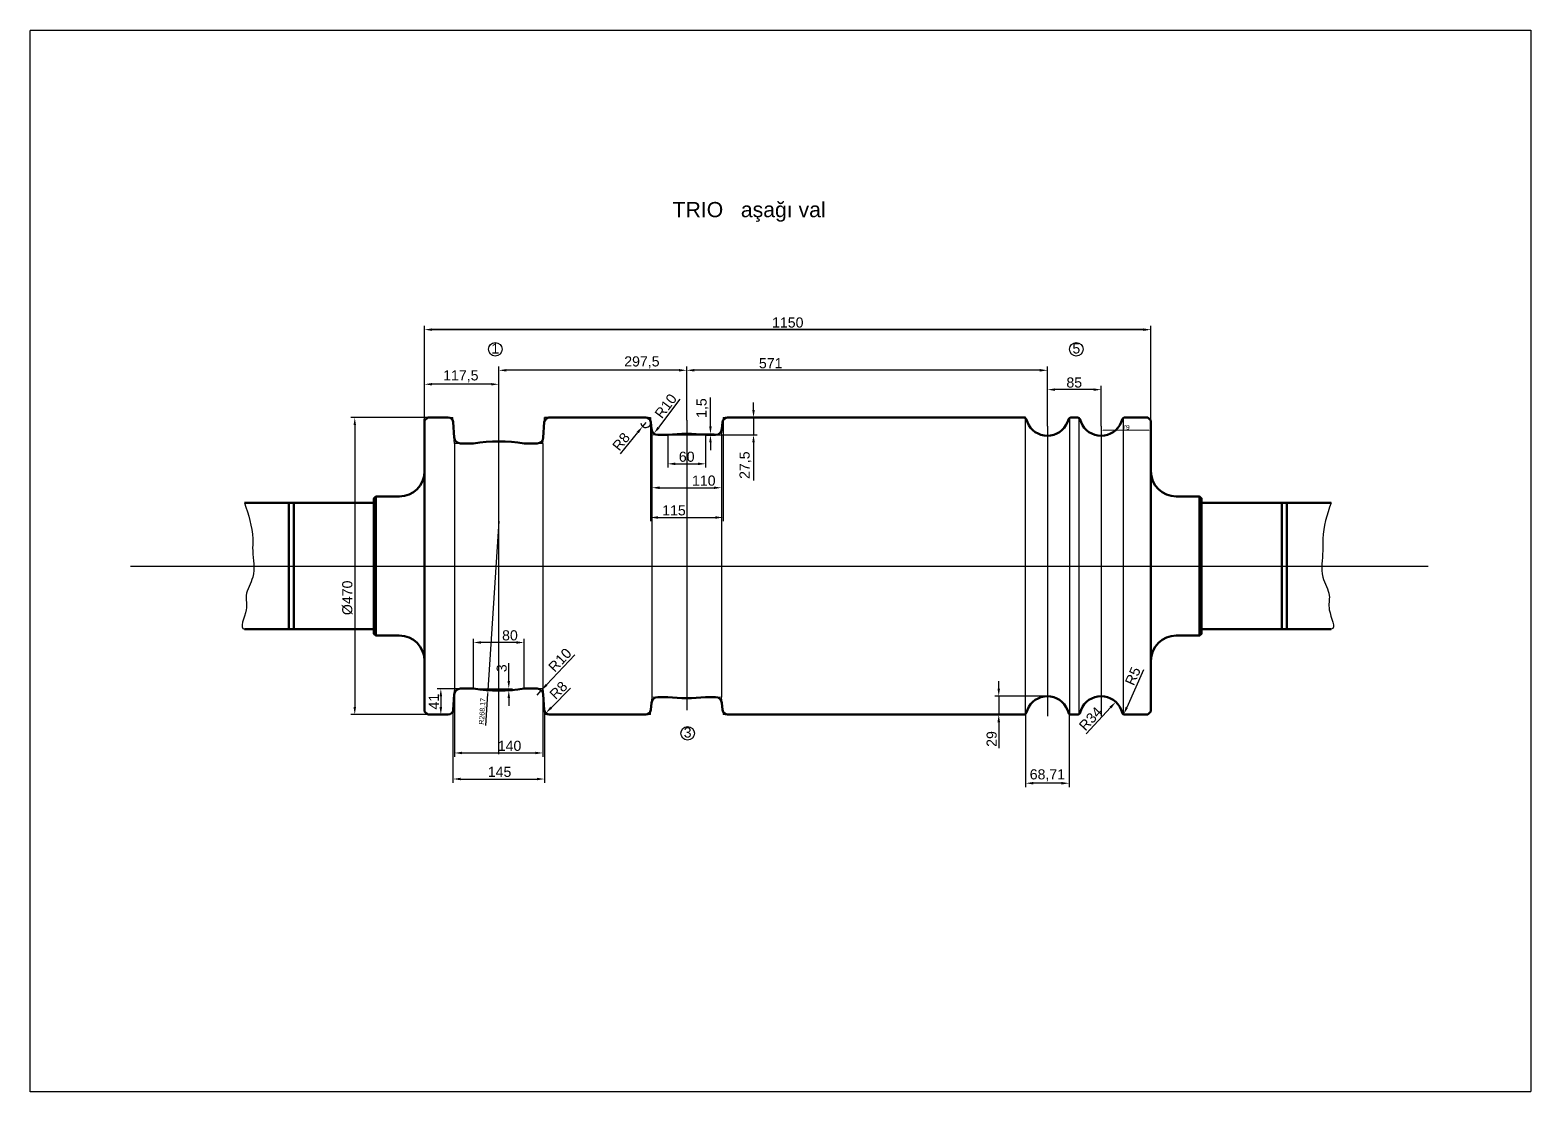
# Model space of a CAD drawing. Header units: millimetres. Extents: x -954 to 34898, y -2134 to 12006.
# Drawn here: x 32522 to 34898, y 9795 to 11475 of the extents above; entities that cross this region are included whole.
import ezdxf

# ---------------------------------------------------------------- set-up
doc = ezdxf.new("R2010")
doc.units = ezdxf.units.MM
doc.header["$LTSCALE"] = 3
doc.linetypes.add('HIDDEN', pattern=[0.375, 0.25, -0.125])
doc.layers.add('Nascosta', color=4, linetype='HIDDEN')
doc.layers.add('осевая', color=4, linetype='Continuous')
for name, color, linetype, lineweight in [('контурная', 7, 'Continuous', 50), ('размерные', 7, 'Continuous', 25), ('тонкая', 7, 'Continuous', 20)]:
    doc.layers.add(name, color=color, linetype=linetype, lineweight=lineweight)
doc.styles.add('s3v2.5', font='arial.ttf', dxfattribs={"width": 0.8, "height": 7.5})
doc.styles.add('s4v4', font='arial.ttf', dxfattribs={"height": 16})
doc.styles.get("Standard").update_dxf_attribs({"font": 'arial.ttf'})
doc.dimstyles.new('s2v4', dxfattribs={"dimtxt": 8, "dimasz": 6, "dimexe": 3, "dimexo": 0, "dimgap": 1.5, "dimtad": 1, "dimtxsty": 'Standard', "dimcen": 2.5, "dimadec": 0, "dimazin": 0, "dimtfac": 1, "dimtmove": 0, "dimatfit": 3, "dimfxl": 1, "dimarcsym": 0})
doc.dimstyles.new('s3v2.5', dxfattribs={"dimtxt": 7.5, "dimasz": 4, "dimexe": 1.25, "dimexo": 0.625, "dimtad": 1, "dimtxsty": 's3v2.5', "dimcen": 1.5, "dimclrd": 6, "dimclre": 256, "dimclrt": 1, "dimadec": 0, "dimazin": 0, "dimtfac": 1, "dimtmove": 0, "dimatfit": 3, "dimfxl": 1, "dimlwd": -1, "dimlwe": -1, "dimarcsym": 0})
doc.dimstyles.new('s4v4', dxfattribs={"dimtxt": 16, "dimasz": 12, "dimexe": 6, "dimexo": 0, "dimgap": 3, "dimtad": 1, "dimtxsty": 'Standard', "dimcen": 2.5, "dimadec": 0, "dimazin": 0, "dimtfac": 1, "dimtmove": 0, "dimatfit": 3, "dimfxl": 1, "dimarcsym": 0})

# ---------------------------------------------------------------- blocks, each defined once
blk = doc.blocks.new('*D1898')
at = {"layer": 'Defpoints', "color": 0, "transparency": 16777216}
for p in [(33223.8, 10506.5), (33223.8, 10433.4), (33303.8, 10433.4)]:
    blk.add_point(p, dxfattribs=at)
at = {"layer": 'размерные', "color": 0, "lineweight": -2, "transparency": 16777216}
for p, q in [((33223.8, 10433.4), (33223.8, 10512.5)), ((33291.8, 10506.5), (33235.8, 10506.5)), ((33303.8, 10433.4), (33303.8, 10512.5))]:
    blk.add_line(p, q, dxfattribs=at)
at = {"layer": 'размерные', "color": 0, "transparency": 16777216}
for points in [[(33235.8, 10508.5), (33235.8, 10504.5), (33223.8, 10506.5)], [(33291.8, 10508.5), (33291.8, 10504.5), (33303.8, 10506.5)]]:
    blk.add_solid(points, dxfattribs=at)
at = {"layer": 'размерные', "color": 0, "transparency": 16777216, "insert": (33281.5, 10517.7), "char_height": 16, "attachment_point": 5}
blk.add_mtext('80', dxfattribs=at)
blk = doc.blocks.new('*D1899')
at = {"layer": 'Defpoints', "color": 0, "transparency": 16777216}
for p in [(33223.8, 10433.4), (33263.8, 10430.4), (33279.7, 10430.4)]:
    blk.add_point(p, dxfattribs=at)
at = {"layer": 'размерные', "color": 0, "lineweight": -2, "transparency": 16777216}
for p, q in [((33279.7, 10445.4), (33279.7, 10473.9)), ((33223.8, 10433.4), (33285.7, 10433.4)), ((33279.7, 10430.4), (33279.7, 10433.4)), ((33263.8, 10430.4), (33285.7, 10430.4)), ((33279.7, 10418.4), (33279.7, 10406.4))]:
    blk.add_line(p, q, dxfattribs=at)
at = {"layer": 'размерные', "color": 0, "transparency": 16777216}
for points in [[(33277.7, 10445.4), (33281.7, 10445.4), (33279.7, 10433.4)], [(33277.7, 10418.4), (33281.7, 10418.4), (33279.7, 10430.4)]]:
    blk.add_solid(points, dxfattribs=at)
at = {"layer": 'размерные', "color": 0, "transparency": 16777216, "insert": (33268.5, 10465.7), "char_height": 16, "attachment_point": 5, "rotation": 90}
blk.add_mtext('3', dxfattribs=at)
blk = doc.blocks.new('*D1900')
at = {"layer": 'Defpoints', "color": 0, "transparency": 16777216}
for p in [(33198.8, 10433.4), (33172.1, 10392.4), (33179.8, 10392.4)]:
    blk.add_point(p, dxfattribs=at)
at = {"layer": 'размерные', "color": 0, "lineweight": -2, "transparency": 16777216}
for p, q in [((33198.8, 10433.4), (33166.1, 10433.4)), ((33172.1, 10421.4), (33172.1, 10404.4)), ((33179.8, 10392.4), (33166.1, 10392.4))]:
    blk.add_line(p, q, dxfattribs=at)
at = {"layer": 'размерные', "color": 0, "transparency": 16777216}
for points in [[(33170.1, 10421.4), (33174.1, 10421.4), (33172.1, 10433.4)], [(33170.1, 10404.4), (33174.1, 10404.4), (33172.1, 10392.4)]]:
    blk.add_solid(points, dxfattribs=at)
at = {"layer": 'размерные', "color": 0, "transparency": 16777216, "insert": (33161, 10412.9), "char_height": 16, "attachment_point": 5, "rotation": 90}
blk.add_mtext('41', dxfattribs=at)
blk = doc.blocks.new('*D1891')
at = {"layer": 'Defpoints', "color": 0, "transparency": 16777216}
for p in [(34217.3, 10842.4), (34296.3, 10842.4), (34217.3, 10823.5)]:
    blk.add_point(p, dxfattribs=at)
at = {"layer": 'тонкая', "transparency": 16777216}
for p, q in [((34217.3, 10824.1), (34217.3, 10843.7)), ((34296.3, 10843), (34296.3, 10843.7))]:
    blk.add_line(p, q, dxfattribs=at)
at = {"layer": 'тонкая', "color": 6, "transparency": 16777216}
blk.add_line((34292.3, 10842.4), (34221.3, 10842.4), dxfattribs=at)
for points in [[(34221.3, 10843.1), (34221.3, 10841.7), (34217.3, 10842.4)], [(34292.3, 10843.1), (34292.3, 10841.7), (34296.3, 10842.4)]]:
    blk.add_solid(points, dxfattribs=at)
at = {"layer": 'тонкая', "color": 1, "transparency": 16777216, "insert": (34256.8, 10846.9), "char_height": 7.5, "attachment_point": 5, "style": 's3v2.5'}
blk.add_mtext('79', dxfattribs=at)
blk = doc.blocks.new('*D1890')
at = {"layer": 'Defpoints', "color": 0, "transparency": 16777216}
for p in [(33153.9, 10862.4), (33035.9, 10392.4), (33152.3, 10392.4)]:
    blk.add_point(p, dxfattribs=at)
at = {"layer": 'размерные', "color": 0, "lineweight": -2, "transparency": 16777216}
for p, q in [((33153.9, 10862.4), (33029.9, 10862.4)), ((33035.9, 10850.4), (33035.9, 10404.4)), ((33152.3, 10392.4), (33029.9, 10392.4))]:
    blk.add_line(p, q, dxfattribs=at)
at = {"layer": 'размерные', "color": 0, "transparency": 16777216}
for points in [[(33033.9, 10850.4), (33037.9, 10850.4), (33035.9, 10862.4)], [(33033.9, 10404.4), (33037.9, 10404.4), (33035.9, 10392.4)]]:
    blk.add_solid(points, dxfattribs=at)
at = {"layer": 'размерные', "color": 0, "transparency": 16777216, "insert": (33024.3, 10577.1), "char_height": 16, "attachment_point": 5, "rotation": 90}
blk.add_mtext('%%C470', dxfattribs=at)
blk = doc.blocks.new('*D1906')
at = {"layer": 'Defpoints', "color": 0, "transparency": 16777216}
for p in [(33146.3, 10915), (33263.8, 10863.5), (33146.3, 10834.3)]:
    blk.add_point(p, dxfattribs=at)
at = {"layer": 'размерные', "color": 0, "lineweight": -2, "transparency": 16777216}
for p, q in [((33146.3, 10834.3), (33146.3, 10921)), ((33251.8, 10915), (33158.3, 10915)), ((33263.8, 10863.5), (33263.8, 10921))]:
    blk.add_line(p, q, dxfattribs=at)
at = {"layer": 'размерные', "color": 0, "transparency": 16777216}
for points in [[(33158.3, 10917), (33158.3, 10913), (33146.3, 10915)], [(33251.8, 10917), (33251.8, 10913), (33263.8, 10915)]]:
    blk.add_solid(points, dxfattribs=at)
at = {"layer": 'размерные', "color": 0, "transparency": 16777216, "insert": (33203.8, 10927.6), "char_height": 16, "attachment_point": 5}
blk.add_mtext('117,5', dxfattribs=at)
blk = doc.blocks.new('*D1907')
at = {"layer": 'Defpoints', "color": 0, "transparency": 16777216}
for p in [(33193.8, 10433.4), (33333.8, 10433.4), (33333.8, 10331.7)]:
    blk.add_point(p, dxfattribs=at)
at = {"layer": 'размерные', "color": 0, "lineweight": -2, "transparency": 16777216}
for p, q in [((33193.8, 10433.4), (33193.8, 10325.7)), ((33333.8, 10433.4), (33333.8, 10325.7)), ((33205.8, 10331.7), (33321.8, 10331.7))]:
    blk.add_line(p, q, dxfattribs=at)
at = {"layer": 'размерные', "color": 0, "transparency": 16777216}
for points in [[(33205.8, 10333.7), (33205.8, 10329.7), (33193.8, 10331.7)], [(33321.8, 10333.7), (33321.8, 10329.7), (33333.8, 10331.7)]]:
    blk.add_solid(points, dxfattribs=at)
at = {"layer": 'размерные', "color": 0, "transparency": 16777216, "insert": (33280.9, 10342.9), "char_height": 16, "attachment_point": 5}
blk.add_mtext('140', dxfattribs=at)
blk = doc.blocks.new('*D1908')
at = {"layer": 'Defpoints', "color": 0, "transparency": 16777216}
for p in [(33191.3, 10392.4), (33336.3, 10392.4), (33336.3, 10290.5)]:
    blk.add_point(p, dxfattribs=at)
at = {"layer": 'размерные', "color": 0, "lineweight": -2, "transparency": 16777216}
for p, q in [((33191.3, 10392.4), (33191.3, 10284.5)), ((33336.3, 10392.4), (33336.3, 10284.5)), ((33203.3, 10290.5), (33324.3, 10290.5))]:
    blk.add_line(p, q, dxfattribs=at)
at = {"layer": 'размерные', "color": 0, "transparency": 16777216}
for points in [[(33203.3, 10292.5), (33203.3, 10288.5), (33191.3, 10290.5)], [(33324.3, 10292.5), (33324.3, 10288.5), (33336.3, 10290.5)]]:
    blk.add_solid(points, dxfattribs=at)
at = {"layer": 'размерные', "color": 0, "transparency": 16777216, "insert": (33265.1, 10301.7), "char_height": 16, "attachment_point": 5}
blk.add_mtext('145', dxfattribs=at)
blk = doc.blocks.new('*D1909')
at = {"layer": 'Defpoints', "color": 0, "transparency": 16777216}
for p in [(33338.2, 10394.8), (33343.8, 10400.4)]:
    blk.add_point(p, dxfattribs=at)
at = {"layer": 'размерные', "color": 0, "lineweight": -2, "transparency": 16777216}
blk.add_line((33377.6, 10434.3), (33346.6, 10403.3), dxfattribs=at)
at = {"layer": 'размерные', "color": 0, "transparency": 16777216}
blk.add_solid([(33345.2, 10404.7), (33348.1, 10401.9), (33338.2, 10394.8)], dxfattribs=at)
at = {"layer": 'размерные', "color": 0, "transparency": 16777216, "insert": (33358.4, 10430.9), "char_height": 16, "attachment_point": 5, "rotation": 45.0972}
blk.add_mtext('R8', dxfattribs=at)
blk = doc.blocks.new('*D1910')
at = {"layer": 'Defpoints', "color": 0, "transparency": 16777216}
for p in [(33263.8, 10698.6), (33246.7, 10431)]:
    blk.add_point(p, dxfattribs=at)
at = {"layer": 'размерные', "color": 0, "lineweight": -2, "transparency": 16777216}
for p, q in [((33263.8, 10698.6), (33246.7, 10431)), ((33243.2, 10375.2), (33246.4, 10425))]:
    blk.add_line(p, q, dxfattribs=at)
at = {"layer": 'размерные', "color": 0, "transparency": 16777216}
blk.add_solid([(33245.4, 10425.1), (33247.4, 10424.9), (33246.7, 10431)], dxfattribs=at)
at = {"layer": 'размерные', "color": 0, "transparency": 16777216, "insert": (33238.3, 10397.5), "char_height": 8, "attachment_point": 5, "rotation": 86.3534}
blk.add_mtext('R268,17', dxfattribs=at)
blk = doc.blocks.new('*D1904')
at = {"layer": 'Defpoints', "color": 0, "transparency": 16777216}
for p in [(33506.3, 10834.9), (33616.3, 10834.9), (33616.3, 10751.3)]:
    blk.add_point(p, dxfattribs=at)
at = {"layer": 'размерные', "color": 0, "lineweight": -2, "transparency": 16777216}
for p, q in [((33506.3, 10834.9), (33506.3, 10745.3)), ((33616.3, 10834.9), (33616.3, 10745.3)), ((33518.3, 10751.3), (33604.3, 10751.3))]:
    blk.add_line(p, q, dxfattribs=at)
at = {"layer": 'размерные', "color": 0, "transparency": 16777216}
for points in [[(33518.3, 10753.3), (33518.3, 10749.3), (33506.3, 10751.3)], [(33604.3, 10753.3), (33604.3, 10749.3), (33616.3, 10751.3)]]:
    blk.add_solid(points, dxfattribs=at)
at = {"layer": 'размерные', "color": 0, "transparency": 16777216, "insert": (33588.4, 10762.5), "char_height": 16, "attachment_point": 5}
blk.add_mtext('110', dxfattribs=at)
blk = doc.blocks.new('*D1905')
at = {"layer": 'Defpoints', "color": 0, "transparency": 16777216}
for p in [(33503.8, 10862.4), (33618.8, 10862.4), (33618.8, 10704.2)]:
    blk.add_point(p, dxfattribs=at)
at = {"layer": 'размерные', "color": 0, "lineweight": -2, "transparency": 16777216}
for p, q in [((33503.8, 10862.4), (33503.8, 10698.2)), ((33618.8, 10862.4), (33618.8, 10698.2)), ((33515.8, 10704.2), (33606.8, 10704.2))]:
    blk.add_line(p, q, dxfattribs=at)
at = {"layer": 'размерные', "color": 0, "transparency": 16777216}
for points in [[(33515.8, 10706.2), (33515.8, 10702.2), (33503.8, 10704.2)], [(33606.8, 10706.2), (33606.8, 10702.2), (33618.8, 10704.2)]]:
    blk.add_solid(points, dxfattribs=at)
at = {"layer": 'размерные', "color": 0, "transparency": 16777216, "insert": (33541.2, 10715.4), "char_height": 16, "attachment_point": 5}
blk.add_mtext('115', dxfattribs=at)
blk = doc.blocks.new('*D1901')
at = {"layer": 'Defpoints', "color": 0, "transparency": 16777216}
for p in [(33531.3, 10834.9), (33561.3, 10836.4), (33598.9, 10836.4)]:
    blk.add_point(p, dxfattribs=at)
at = {"layer": 'размерные', "color": 0, "lineweight": -2, "transparency": 16777216}
for p, q in [((33598.9, 10848.4), (33598.9, 10894.2)), ((33531.3, 10834.9), (33604.9, 10834.9)), ((33561.3, 10836.4), (33604.9, 10836.4)), ((33598.9, 10834.9), (33598.9, 10836.4)), ((33598.9, 10822.9), (33598.9, 10810.9))]:
    blk.add_line(p, q, dxfattribs=at)
at = {"layer": 'размерные', "color": 0, "transparency": 16777216}
for points in [[(33596.9, 10848.4), (33600.9, 10848.4), (33598.9, 10836.4)], [(33596.9, 10822.9), (33600.9, 10822.9), (33598.9, 10834.9)]]:
    blk.add_solid(points, dxfattribs=at)
at = {"layer": 'размерные', "color": 0, "transparency": 16777216, "insert": (33586.3, 10877.3), "char_height": 16, "attachment_point": 5, "rotation": 90}
blk.add_mtext('1,5', dxfattribs=at)
blk = doc.blocks.new('*D1902')
at = {"layer": 'Defpoints', "color": 0, "transparency": 16777216}
for p in [(33644.9, 10862.4), (33667.1, 10862.4), (33607.2, 10834.9)]:
    blk.add_point(p, dxfattribs=at)
at = {"layer": 'размерные', "color": 0, "lineweight": -2, "transparency": 16777216}
for p, q in [((33667.1, 10874.4), (33667.1, 10886.4)), ((33644.9, 10862.4), (33673.1, 10862.4)), ((33667.1, 10862.4), (33667.1, 10834.9)), ((33607.2, 10834.9), (33673.1, 10834.9)), ((33667.1, 10822.9), (33667.1, 10763))]:
    blk.add_line(p, q, dxfattribs=at)
at = {"layer": 'размерные', "color": 0, "transparency": 16777216}
for points in [[(33665.1, 10874.4), (33669.1, 10874.4), (33667.1, 10862.4)], [(33665.1, 10822.9), (33669.1, 10822.9), (33667.1, 10834.9)]]:
    blk.add_solid(points, dxfattribs=at)
at = {"layer": 'размерные', "color": 0, "transparency": 16777216, "insert": (33654.4, 10787), "char_height": 16, "attachment_point": 5, "rotation": 90}
blk.add_mtext('27,5', dxfattribs=at)
blk = doc.blocks.new('*D1903')
at = {"layer": 'Defpoints', "color": 0, "transparency": 16777216}
for p in [(33263.8, 10937.1), (33263.8, 10892.2), (33561.3, 10858)]:
    blk.add_point(p, dxfattribs=at)
at = {"layer": 'размерные', "color": 0, "lineweight": -2, "transparency": 16777216}
for p, q in [((33263.8, 10892.2), (33263.8, 10943.1)), ((33549.3, 10937.1), (33275.8, 10937.1)), ((33561.3, 10858), (33561.3, 10943.1))]:
    blk.add_line(p, q, dxfattribs=at)
at = {"layer": 'размерные', "color": 0, "transparency": 16777216}
for points in [[(33275.8, 10939.1), (33275.8, 10935.1), (33263.8, 10937.1)], [(33549.3, 10939.1), (33549.3, 10935.1), (33561.3, 10937.1)]]:
    blk.add_solid(points, dxfattribs=at)
at = {"layer": 'размерные', "color": 0, "transparency": 16777216, "insert": (33490.4, 10949.7), "char_height": 16, "attachment_point": 5}
blk.add_mtext('297,5', dxfattribs=at)
blk = doc.blocks.new('*D1892')
at = {"layer": 'Defpoints', "color": 0, "transparency": 16777216}
for p in [(33561.3, 10937.1), (33561.3, 10888.1), (34132.3, 10848.5)]:
    blk.add_point(p, dxfattribs=at)
at = {"layer": 'размерные', "color": 0, "lineweight": -2, "transparency": 16777216}
for p, q in [((33561.3, 10888.1), (33561.3, 10943.1)), ((34120.3, 10937.1), (33573.3, 10937.1)), ((34132.3, 10848.5), (34132.3, 10943.1))]:
    blk.add_line(p, q, dxfattribs=at)
at = {"layer": 'размерные', "color": 0, "transparency": 16777216}
for points in [[(33573.3, 10939.1), (33573.3, 10935.1), (33561.3, 10937.1)], [(34120.3, 10939.1), (34120.3, 10935.1), (34132.3, 10937.1)]]:
    blk.add_solid(points, dxfattribs=at)
at = {"layer": 'размерные', "color": 0, "transparency": 16777216, "insert": (33694.3, 10948.2), "char_height": 16, "attachment_point": 5}
blk.add_mtext('571', dxfattribs=at)
blk = doc.blocks.new('*D1893')
at = {"layer": 'Defpoints', "color": 0, "transparency": 16777216}
for p in [(34132.3, 10906.5), (34132.3, 10876.2), (34217.3, 10848.5)]:
    blk.add_point(p, dxfattribs=at)
at = {"layer": 'размерные', "color": 0, "lineweight": -2, "transparency": 16777216}
for p, q in [((34132.3, 10876.2), (34132.3, 10912.5)), ((34205.3, 10906.5), (34144.3, 10906.5)), ((34217.3, 10848.5), (34217.3, 10912.5))]:
    blk.add_line(p, q, dxfattribs=at)
at = {"layer": 'размерные', "color": 0, "transparency": 16777216}
for points in [[(34144.3, 10908.5), (34144.3, 10904.5), (34132.3, 10906.5)], [(34205.3, 10908.5), (34205.3, 10904.5), (34217.3, 10906.5)]]:
    blk.add_solid(points, dxfattribs=at)
at = {"layer": 'размерные', "color": 0, "transparency": 16777216, "insert": (34174.8, 10917.7), "char_height": 16, "attachment_point": 5}
blk.add_mtext('85', dxfattribs=at)
blk = doc.blocks.new('*D1894')
at = {"layer": 'Defpoints', "color": 0, "transparency": 16777216}
for p in [(33531.3, 10834.9), (33591.3, 10834.9), (33591.3, 10789.1)]:
    blk.add_point(p, dxfattribs=at)
at = {"layer": 'размерные', "color": 0, "lineweight": -2, "transparency": 16777216}
for p, q in [((33531.3, 10834.9), (33531.3, 10783.1)), ((33591.3, 10834.9), (33591.3, 10783.1)), ((33543.3, 10789.1), (33579.3, 10789.1))]:
    blk.add_line(p, q, dxfattribs=at)
at = {"layer": 'размерные', "color": 0, "transparency": 16777216}
for points in [[(33543.3, 10791.1), (33543.3, 10787.1), (33531.3, 10789.1)], [(33579.3, 10791.1), (33579.3, 10787.1), (33591.3, 10789.1)]]:
    blk.add_solid(points, dxfattribs=at)
at = {"layer": 'размерные', "color": 0, "transparency": 16777216, "insert": (33561.3, 10800.3), "char_height": 16, "attachment_point": 5}
blk.add_mtext('60', dxfattribs=at)
blk = doc.blocks.new('*D1887')
at = {"layer": 'Defpoints', "color": 0, "transparency": 16777216}
for p in [(33146.3, 11001.4), (33146.3, 10915), (34296.3, 10850.9)]:
    blk.add_point(p, dxfattribs=at)
at = {"layer": 'размерные', "color": 0, "lineweight": -2, "transparency": 16777216}
for p, q in [((33146.3, 10915), (33146.3, 11007.4)), ((34284.3, 11001.4), (33158.3, 11001.4)), ((34296.3, 10850.9), (34296.3, 11007.4))]:
    blk.add_line(p, q, dxfattribs=at)
at = {"layer": 'размерные', "color": 0, "transparency": 16777216}
for points in [[(33158.3, 11003.4), (33158.3, 10999.4), (33146.3, 11001.4)], [(34284.3, 11003.4), (34284.3, 10999.4), (34296.3, 11001.4)]]:
    blk.add_solid(points, dxfattribs=at)
at = {"layer": 'размерные', "color": 0, "transparency": 16777216, "insert": (33721.3, 11012.6), "char_height": 16, "attachment_point": 5}
blk.add_mtext('1150', dxfattribs=at)
blk = doc.blocks.new('*D1888')
at = {"layer": 'Defpoints', "color": 0, "transparency": 16777216}
for p in [(34296.3, 11001.4), (34296.3, 10915), (33146.3, 10850.9)]:
    blk.add_point(p, dxfattribs=at)
at = {"layer": 'размерные', "color": 0, "lineweight": -2, "transparency": 16777216}
for p, q in [((33146.3, 10850.9), (33146.3, 11007.4)), ((33158.3, 11001.4), (34284.3, 11001.4)), ((34296.3, 10915), (34296.3, 11007.4))]:
    blk.add_line(p, q, dxfattribs=at)
at = {"layer": 'размерные', "color": 0, "transparency": 16777216}
for points in [[(33158.3, 11003.4), (33158.3, 10999.4), (33146.3, 11001.4)], [(34284.3, 11003.4), (34284.3, 10999.4), (34296.3, 11001.4)]]:
    blk.add_solid(points, dxfattribs=at)
at = {"layer": 'размерные', "color": 0, "transparency": 16777216, "insert": (33721.3, 11012.6), "char_height": 16, "attachment_point": 5}
blk.add_mtext('1150', dxfattribs=at)
blk = doc.blocks.new('*D1889')
at = {"layer": 'Defpoints', "color": 0, "transparency": 16777216}
for p in [(34240.3, 10412.4), (34217.3, 10387.4)]:
    blk.add_point(p, dxfattribs=at)
at = {"layer": 'размерные', "color": 0, "lineweight": -2, "transparency": 16777216}
blk.add_line((34193.8, 10362), (34232.2, 10403.6), dxfattribs=at)
at = {"layer": 'размерные', "color": 0, "transparency": 16777216}
blk.add_solid([(34230.7, 10405), (34233.7, 10402.2), (34240.3, 10412.4)], dxfattribs=at)
at = {"layer": 'размерные', "color": 0, "transparency": 16777216, "insert": (34200.6, 10385.8), "char_height": 16, "attachment_point": 5, "rotation": 47.3052}
blk.add_mtext('R34', dxfattribs=at)
blk = doc.blocks.new('*D1895')
at = {"layer": 'Defpoints', "color": 0, "transparency": 16777216}
for p in [(34097.9, 10392.4), (34166.6, 10392.4), (34097.9, 10283.8)]:
    blk.add_point(p, dxfattribs=at)
at = {"layer": 'размерные', "color": 0, "lineweight": -2, "transparency": 16777216}
for p, q in [((34097.9, 10392.4), (34097.9, 10277.8)), ((34166.6, 10392.4), (34166.6, 10277.8)), ((34154.6, 10283.8), (34109.9, 10283.8))]:
    blk.add_line(p, q, dxfattribs=at)
at = {"layer": 'размерные', "color": 0, "transparency": 16777216}
for points in [[(34109.9, 10285.8), (34109.9, 10281.8), (34097.9, 10283.8)], [(34154.6, 10285.8), (34154.6, 10281.8), (34166.6, 10283.8)]]:
    blk.add_solid(points, dxfattribs=at)
at = {"layer": 'размерные', "color": 0, "transparency": 16777216, "insert": (34132.3, 10296.4), "char_height": 16, "attachment_point": 5}
blk.add_mtext('68,71', dxfattribs=at)
blk = doc.blocks.new('*D1896')
at = {"layer": 'Defpoints', "color": 0, "transparency": 16777216}
for p in [(34132.3, 10421.4), (34055.3, 10392.4), (34081.2, 10392.4)]:
    blk.add_point(p, dxfattribs=at)
at = {"layer": 'размерные', "color": 0, "lineweight": -2, "transparency": 16777216}
for p, q in [((34055.3, 10433.4), (34055.3, 10445.4)), ((34132.3, 10421.4), (34049.3, 10421.4)), ((34055.3, 10421.4), (34055.3, 10392.4)), ((34081.2, 10392.4), (34049.3, 10392.4)), ((34055.3, 10380.4), (34055.3, 10339.2))]:
    blk.add_line(p, q, dxfattribs=at)
at = {"layer": 'размерные', "color": 0, "transparency": 16777216}
for points in [[(34053.3, 10433.4), (34057.3, 10433.4), (34055.3, 10421.4)], [(34053.3, 10380.4), (34057.3, 10380.4), (34055.3, 10392.4)]]:
    blk.add_solid(points, dxfattribs=at)
at = {"layer": 'размерные', "color": 0, "transparency": 16777216, "insert": (34044.1, 10353.8), "char_height": 16, "attachment_point": 5, "rotation": 90}
blk.add_mtext('29', dxfattribs=at)
blk = doc.blocks.new('*D1897')
at = {"layer": 'Defpoints', "color": 0, "transparency": 16777216}
for p in [(34253.1, 10392.9), (34255.1, 10397.4)]:
    blk.add_point(p, dxfattribs=at)
at = {"layer": 'размерные', "color": 0, "lineweight": -2, "transparency": 16777216}
blk.add_line((34284.3, 10463.4), (34258, 10403.8), dxfattribs=at)
at = {"layer": 'размерные', "color": 0, "transparency": 16777216}
blk.add_solid([(34256.1, 10404.6), (34259.8, 10403), (34253.1, 10392.9)], dxfattribs=at)
at = {"layer": 'размерные', "color": 0, "transparency": 16777216, "insert": (34267.6, 10453.3), "char_height": 16, "attachment_point": 5, "rotation": 66.1931}
blk.add_mtext('R5', dxfattribs=at)
blk = doc.blocks.new('*D1926')
at = {"layer": 'Defpoints', "color": 0, "transparency": 16777216}
for p in [(33491.5, 10848.2), (33496.5, 10854.4)]:
    blk.add_point(p, dxfattribs=at)
at = {"layer": 'размерные', "color": 0, "lineweight": -2, "transparency": 16777216}
for p, q in [((33456.3, 10804.8), (33483.9, 10838.9)), ((33496.5, 10854.4), (33491.5, 10848.2))]:
    blk.add_line(p, q, dxfattribs=at)
blk.add_arc((33496.5, 10854.4), 8, 188.0016, 5.1944, dxfattribs=at)
at = {"layer": 'размерные', "color": 0, "transparency": 16777216}
blk.add_solid([(33482.3, 10840.2), (33485.5, 10837.6), (33491.5, 10848.2)], dxfattribs=at)
at = {"layer": 'размерные', "color": 0, "transparency": 16777216, "insert": (33457.6, 10824.2), "char_height": 16, "attachment_point": 5, "rotation": 50.9734}
blk.add_mtext('R8', dxfattribs=at)
blk = doc.blocks.new('*D1927')
at = {"layer": 'Defpoints', "color": 0, "transparency": 16777216}
for p in [(33331.2, 10430.7), (33324.4, 10423.4)]:
    blk.add_point(p, dxfattribs=at)
at = {"layer": 'размерные', "color": 0, "lineweight": -2, "transparency": 16777216}
for p, q in [((33384, 10487.2), (33339.4, 10439.5)), ((33324.4, 10423.4), (33331.2, 10430.7))]:
    blk.add_line(p, q, dxfattribs=at)
at = {"layer": 'размерные', "color": 0, "transparency": 16777216}
blk.add_solid([(33337.9, 10440.9), (33340.9, 10438.1), (33331.2, 10430.7)], dxfattribs=at)
at = {"layer": 'размерные', "color": 0, "transparency": 16777216, "insert": (33360.7, 10478.7), "char_height": 16, "attachment_point": 5, "rotation": 46.9434}
blk.add_mtext('R10', dxfattribs=at)
blk = doc.blocks.new('*D1928')
at = {"layer": 'Defpoints', "color": 0, "transparency": 16777216}
for p in [(33509.4, 10836.9), (33515.4, 10844.9)]:
    blk.add_point(p, dxfattribs=at)
at = {"layer": 'размерные', "color": 0, "lineweight": -2, "transparency": 16777216}
blk.add_line((33550.4, 10891.4), (33516.6, 10846.5), dxfattribs=at)
at = {"layer": 'размерные', "color": 0, "transparency": 16777216}
blk.add_solid([(33515, 10847.7), (33518.2, 10845.3), (33509.4, 10836.9)], dxfattribs=at)
at = {"layer": 'размерные', "color": 0, "transparency": 16777216, "insert": (33528.2, 10880.5), "char_height": 16, "attachment_point": 5, "rotation": 53.0279}
blk.add_mtext('R10', dxfattribs=at)

msp = doc.modelspace()

# ---------------------------------------------------------------- linework, layer by layer
for centre in [(33258.325, 10970.345), (34178.089, 10970.345), (33562.778, 10362.791)]:
    msp.add_circle(centre, 10.754)
at = {"layer": 'Nascosta', "color": 3}
msp.add_lwpolyline([(32521.809, 11475.4), (34897.809, 11475.4), (34897.809, 9795.4), (32521.809, 9795.4), (32521.809, 11475.4)], dxfattribs=at)
at = {"layer": 'контурная'}
for p, q in [((33151.297, 10862.436), (33146.297, 10857.436)), ((33183.77, 10862.436), (33151.297, 10862.436)), ((33496.492, 10862.436), (33342.633, 10862.436)), ((33478.84, 10862.436), (33496.492, 10862.436)), ((33496.492, 10862.436), (33491.602, 10862.436)), ((33626.103, 10862.436), (33630.993, 10862.436)), ((33631.103, 10862.436), (34094.439, 10862.436)), ((33885.445, 10862.436), (34097.439, 10862.436)), ((34099.138, 10859.146), (34100.609, 10855.105)), ((34165.45, 10859.146), (34163.979, 10855.105)), ((34170.148, 10862.436), (34179.439, 10862.436)), ((34184.138, 10859.146), (34185.609, 10855.105)), ((34250.45, 10859.146), (34248.979, 10855.105)), ((34255.148, 10862.436), (34291.297, 10862.436)), ((34291.297, 10862.436), (34296.297, 10857.436)), ((33146.297, 10397.436), (33146.297, 10857.436)), ((33193.232, 10830.704), (33191.755, 10854.923)), ((33334.362, 10830.704), (33335.839, 10854.923)), ((33504.459, 10855.16), (33505.47, 10844.031)), ((33515.429, 10834.936), (33531.297, 10834.936)), ((33607.165, 10834.936), (33591.297, 10834.936)), ((33618.136, 10855.16), (33617.124, 10844.031)), ((33203.206, 10821.436), (33223.797, 10821.436)), ((33324.403, 10821.436), (33303.797, 10821.436)), ((34296.297, 10773.54), (34296.297, 10481.332)), ((33066.297, 10727.436), (32861.297, 10727.436)), ((32931.297, 10727.436), (32931.297, 10627.436)), ((33069.297, 10737.436), (33069.297, 10627.436)), ((34373.297, 10737.436), (34373.297, 10627.436)), ((34376.297, 10727.436), (34581.297, 10727.436)), ((34511.297, 10727.436), (34511.297, 10627.436)), ((32931.297, 10527.436), (32931.297, 10627.436)), ((33069.297, 10517.436), (33069.297, 10627.436)), ((34373.297, 10517.436), (34373.297, 10627.436)), ((34511.297, 10527.436), (34511.297, 10627.436)), ((33066.297, 10527.436), (32861.297, 10527.436)), ((34376.297, 10527.436), (34581.297, 10527.436)), ((33203.206, 10433.436), (33223.797, 10433.436)), ((33324.403, 10433.436), (33303.797, 10433.436)), ((33193.232, 10424.168), (33191.755, 10399.949)), ((33334.362, 10424.168), (33335.839, 10399.949)), ((33504.459, 10399.712), (33505.47, 10410.841)), ((33515.429, 10419.936), (33531.297, 10419.936)), ((33607.165, 10419.936), (33591.297, 10419.936)), ((33618.136, 10399.712), (33617.124, 10410.841)), ((33151.297, 10392.436), (33146.297, 10397.436)), ((33183.77, 10392.436), (33151.297, 10392.436)), ((33343.824, 10392.436), (33496.492, 10392.436)), ((33478.84, 10392.436), (33496.492, 10392.436)), ((33626.103, 10392.436), (34094.439, 10392.436)), ((33885.53, 10392.436), (34094.439, 10392.436)), ((34099.138, 10395.726), (34100.609, 10399.768)), ((34165.45, 10395.726), (34163.979, 10399.768)), ((34170.148, 10392.436), (34179.439, 10392.436)), ((34184.138, 10395.726), (34185.609, 10399.768)), ((34250.45, 10395.726), (34248.979, 10399.768)), ((34255.148, 10392.436), (34291.297, 10392.436)), ((34291.297, 10392.436), (34296.297, 10397.436))]:
    msp.add_line(p, q, dxfattribs=at)
for points in [[(33146.297, 10859.936), (33146.297, 10777.436, -0.41421356), (33106.297, 10737.436), (33069.297, 10737.436), (33066.297, 10734.436), (33066.297, 10627.436)], [(34296.297, 10857.436), (34296.297, 10777.436, 0.41421356), (34336.297, 10737.436), (34373.297, 10737.436), (34376.297, 10734.436), (34376.297, 10627.436)], [(33146.297, 10397.436), (33146.297, 10477.436, 0.41421356), (33106.297, 10517.436), (33069.297, 10517.436), (33066.297, 10520.436), (33066.297, 10627.436)], [(34296.297, 10397.436), (34296.297, 10477.436, -0.41421356), (34336.297, 10517.436), (34373.297, 10517.436), (34376.297, 10520.436), (34376.297, 10627.436)]]:
    msp.add_lwpolyline(points, format="xyb", dxfattribs=at)
for points in [[(33146.297, 10773.54), (33146.297, 10777.436)], [(34296.297, 10773.54), (34296.297, 10777.436)], [(32939.297, 10727.436), (32939.297, 10627.436)], [(34503.297, 10727.436), (34503.297, 10627.436)], [(32939.297, 10527.436), (32939.297, 10627.436)], [(34503.297, 10527.436), (34503.297, 10627.436)], [(33146.297, 10481.332), (33146.297, 10477.436)], [(34296.297, 10481.332), (34296.297, 10477.436)]]:
    msp.add_lwpolyline(points, dxfattribs=at)
for centre, radius, start, end in [((33183.77, 10854.436), 8, 3.489325, 90), ((33343.824, 10854.436), 8, 90, 176.510675), ((33496.492, 10854.436), 8, 5.194429, 90), ((33626.103, 10854.436), 8, 90, 174.805571), ((34094.439, 10857.436), 5, 20, 90), ((34170.148, 10857.436), 5, 90, 160), ((34179.439, 10857.436), 5, 20, 90), ((34255.148, 10857.436), 5, 90, 160), ((33515.429, 10844.936), 10, 185.194429, 270), ((33561.297, 10535.686), 300.75, 84.27519, 95.72481), ((33607.165, 10844.936), 10, 270, 354.805571), ((34132.294, 10867.436), 34, 201.26538, 270), ((34132.294, 10867.436), 34, 270, 338.73462), ((34217.294, 10867.436), 34, 201.26538, 270), ((34217.294, 10867.436), 34, 270, 338.73462), ((33203.206, 10831.436), 10, 183.489325, 270), ((33263.797, 10556.269), 268.167, 81.421693, 98.578307), ((33324.388, 10831.436), 10, 270, 356.510675), ((33203.206, 10423.436), 10, 90, 176.510675), ((33263.797, 10698.603), 268.167, 261.421693, 278.578307), ((33324.388, 10423.436), 10, 3.489325, 90), ((33515.429, 10409.936), 10, 90, 174.805571), ((33561.297, 10719.186), 300.75, 264.27519, 275.72481), ((33607.165, 10409.936), 10, 5.194429, 90), ((34132.294, 10387.436), 34, 90, 158.73462), ((34132.294, 10387.436), 34, 21.26538, 90), ((34217.294, 10387.436), 34, 90, 158.73462), ((34217.294, 10387.436), 34, 21.26538, 90), ((33183.77, 10400.436), 8, 270, 356.510675), ((33343.824, 10400.436), 8, 183.489325, 270), ((33496.492, 10400.436), 8, 270, 354.805571), ((33626.103, 10400.436), 8, 185.194429, 270), ((34094.439, 10397.436), 5, 270, 340), ((34170.148, 10397.436), 5, 200, 270), ((34179.439, 10397.436), 5, 270, 340), ((34255.148, 10397.436), 5, 200, 270)]:
    msp.add_arc(centre, radius, start, end, dxfattribs=at)
at = {"layer": 'осевая'}
for p, q in [((33263.797, 10329.823), (33263.797, 10863.506)), ((33561.296, 10858.041), (33561.296, 10399.345)), ((34132.294, 10848.487), (34132.294, 10389.791)), ((34217.294, 10848.487), (34217.294, 10389.791)), ((32680.665, 10627.436), (34735.159, 10627.436))]:
    msp.add_line(p, q, dxfattribs=at)
at = {"layer": 'размерные'}
for p, q in [((33183.77, 10862.436), (33191.297, 10862.436)), ((33191.62, 10857.151), (33191.297, 10862.436)), ((33335.975, 10857.151), (33336.297, 10862.436)), ((33343.824, 10862.436), (33336.297, 10862.436)), ((34097.307, 10861.532), (34097.307, 10393.34)), ((34167.28, 10861.532), (34167.28, 10393.34)), ((34182.307, 10861.532), (34182.307, 10393.34)), ((34252.28, 10861.532), (34252.28, 10393.34)), ((33506.297, 10834.936), (33506.297, 10419.936)), ((33616.297, 10834.936), (33616.297, 10419.936)), ((33193.797, 10821.436), (33193.486, 10826.544)), ((33193.797, 10821.436), (33193.797, 10434.061)), ((33333.797, 10821.436), (33334.109, 10826.544)), ((33333.797, 10821.436), (33333.797, 10434.061)), ((33193.797, 10433.436), (33193.486, 10428.328)), ((33333.797, 10433.436), (33334.109, 10428.328)), ((33191.62, 10397.722), (33191.297, 10392.436)), ((33335.975, 10397.722), (33336.297, 10392.436)), ((33343.824, 10392.436), (33336.297, 10392.436))]:
    msp.add_line(p, q, dxfattribs=at)
for points in [[(32861.297, 10727.436), (32874.31, 10670.713), (32874.31, 10651.687), (32874.31, 10609.977), (32864.055, 10580.707), (32864.055, 10558.022), (32861.297, 10527.436), (32864.055, 10527.288)], [(34581.297, 10727.436), (34568.284, 10670.713), (34568.284, 10651.687), (34568.284, 10609.977), (34578.54, 10580.707), (34578.54, 10558.022), (34581.297, 10527.436), (34578.54, 10527.288)]]:
    msp.add_spline(points, degree=3, dxfattribs=at)
at = {"layer": 'тонкая'}
for p, q in [((33496.492, 10862.436), (33503.797, 10862.436)), ((33503.797, 10862.436), (33504.257, 10857.384)), ((33618.797, 10862.436), (33618.338, 10857.384)), ((33626.103, 10862.436), (33618.797, 10862.436)), ((34094.439, 10862.436), (34097.941, 10862.436)), ((34097.941, 10862.436), (34098.785, 10860.116)), ((34166.647, 10862.436), (34165.803, 10860.116)), ((34170.148, 10862.436), (34166.647, 10862.436)), ((34179.439, 10862.436), (34182.941, 10862.436)), ((34182.941, 10862.436), (34183.785, 10860.116)), ((34251.647, 10862.436), (34250.803, 10860.116)), ((34255.148, 10862.436), (34251.647, 10862.436)), ((33505.786, 10840.559), (33506.297, 10834.936)), ((33515.429, 10834.936), (33506.297, 10834.936)), ((33607.165, 10834.936), (33616.297, 10834.936)), ((33616.808, 10840.559), (33616.297, 10834.936)), ((33203.192, 10821.436), (33193.797, 10821.436)), ((33324.403, 10821.436), (33333.797, 10821.436)), ((33324.403, 10821.436), (33333.797, 10821.436)), ((33203.192, 10433.436), (33193.797, 10433.436)), ((33324.403, 10433.436), (33333.797, 10433.436)), ((33324.403, 10433.436), (33333.797, 10433.436)), ((33505.786, 10414.314), (33506.297, 10419.936)), ((33515.429, 10419.936), (33506.297, 10419.936)), ((33607.165, 10419.936), (33616.297, 10419.936)), ((33616.808, 10414.314), (33616.297, 10419.936)), ((33496.492, 10392.436), (33503.797, 10392.436)), ((33503.797, 10392.436), (33504.257, 10397.488)), ((33618.797, 10392.436), (33618.338, 10397.488)), ((33626.103, 10392.436), (33618.797, 10392.436)), ((34094.439, 10392.436), (34097.941, 10392.436)), ((34097.941, 10392.436), (34098.785, 10394.756)), ((34166.647, 10392.436), (34165.803, 10394.756)), ((34170.148, 10392.436), (34166.647, 10392.436)), ((34179.439, 10392.436), (34182.941, 10392.436)), ((34182.941, 10392.436), (34183.785, 10394.756)), ((34251.647, 10392.436), (34250.803, 10394.756)), ((34255.148, 10392.436), (34251.647, 10392.436))]:
    msp.add_line(p, q, dxfattribs=at)

# ---------------------------------------------------------------- texts
at = {"char_height": 16, "attachment_point": 5}
for s, insert in [('{\\fArial|b0|i0|c238|p34;1}', (33258.323, 10971.551)), ('{\\fArial|b0|i0|c238|p34;5}', (34178.087, 10971.551)), ('{\\fArial|b0|i0|c238|p34;3}', (33562.776, 10363.997))]:
    msp.add_mtext(s, dxfattribs=dict(at, insert=insert))
at = {"layer": 'размерные', "style": 's4v4'}
msp.add_text('TRIO   aşağı val', height=24, dxfattribs=at).set_placement((33539.049, 11179.344))

# ---------------------------------------------------------------- dimensions: what is measured, and where the dimension line sits
at = {"layer": 'размерные'}
for base, p1, p2, picture, middle in [((33146.297, 11001.45), (34296.297, 10850.944), (33146.297, 10914.972), '*D1887', (33721.297, 11012.619)), ((34132.294, 10906.541), (34217.294, 10848.487), (34132.294, 10876.2), '*D1893', (34174.794, 10917.71)), ((33591.297, 10789.13), (33531.297, 10834.936), (33591.297, 10834.936), '*D1894', (33561.297, 10800.299)), ((34097.941, 10283.807), (34166.647, 10392.436), (34097.941, 10392.436), '*D1895', (34132.294, 10296.423))]:
    dim = msp.add_linear_dim(base=base, p1=p1, p2=p2, dimstyle='s4v4', dxfattribs=at)
    dim.commit()
    dim.dimension.update_dxf_attribs({"geometry": picture, "text_midpoint": middle})
for base, p1, p2, angle, picture, middle in [((34296.297, 11001.45), (33146.297, 10850.944), (34296.297, 10914.972), 180, '*D1888', (33721.297, 11012.619)), ((34055.27, 10392.436), (34132.294, 10421.436), (34081.227, 10392.436), 90, '*D1896', (34044.1, 10353.824))]:
    dim = msp.add_linear_dim(base=base, p1=p1, p2=p2, angle=angle, dimstyle='s4v4', dxfattribs=at)
    dim.commit()
    dim.dimension.update_dxf_attribs({"geometry": picture, "text_midpoint": middle})
for base, p1, p2, picture, middle in [((33263.797, 10937.06), (33561.296, 10858.041), (33263.797, 10892.239), '*D1903', (33490.396, 10937.06)), ((33561.296, 10937.06), (34132.294, 10848.487), (33561.296, 10888.077), '*D1892', (33694.266, 10937.06)), ((33146.297, 10914.972), (33263.797, 10863.506), (33146.297, 10834.349), '*D1906', (33203.791, 10914.972)), ((33618.797, 10704.239), (33503.797, 10862.436), (33618.797, 10862.436), '*D1905', (33541.213, 10704.239)), ((33616.297, 10751.347), (33506.297, 10834.936), (33616.297, 10834.936), '*D1904', (33588.37, 10751.347)), ((33223.797, 10506.498), (33303.797, 10433.436), (33223.797, 10433.436), '*D1898', (33281.545, 10506.498)), ((33333.797, 10331.708), (33193.797, 10433.436), (33333.797, 10433.436), '*D1907', (33280.877, 10331.708)), ((33336.297, 10290.5), (33191.297, 10392.436), (33336.297, 10392.436), '*D1908', (33265.061, 10290.5))]:
    dim = msp.add_linear_dim(base=base, p1=p1, p2=p2, dimstyle='s4v4', dxfattribs=at)
    dim.commit()
    dim.dimension.update_dxf_attribs({"geometry": picture, "text_midpoint": middle, "dimtype": 160})
for center, mpoint, picture, middle in [((33515.429, 10844.936), (33509.415, 10836.947), '*D1928', (33537.134, 10873.768)), ((33324.388, 10423.436), (33331.216, 10430.743), '*D1927', (33368.909, 10471.085)), ((34255.148, 10397.436), (34253.13, 10392.862), '*D1897', (34277.818, 10448.818)), ((33343.824, 10400.436), (33338.177, 10394.77), '*D1909', (33366.355, 10423.043)), ((34217.294, 10387.436), (34240.349, 10412.425), '*D1889', (34208.775, 10378.202))]:
    dim = msp.add_radius_dim(center=center, mpoint=mpoint, dimstyle='s4v4', dxfattribs=at)
    dim.commit()
    dim.dimension.update_dxf_attribs({"geometry": picture, "text_midpoint": middle, "dimtype": 164})
for base, p1, p2, picture, middle in [((33598.879, 10836.436), (33531.297, 10834.936), (33561.296, 10836.436), '*D1901', (33598.879, 10877.308)), ((33667.054, 10862.436), (33607.165, 10834.936), (33644.906, 10862.436), '*D1902', (33667.054, 10786.959)), ((33279.689, 10430.436), (33223.797, 10433.436), (33263.797, 10430.436), '*D1899', (33279.689, 10465.675))]:
    dim = msp.add_linear_dim(base=base, p1=p1, p2=p2, angle=90, dimstyle='s4v4', dxfattribs=at)
    dim.commit()
    dim.dimension.update_dxf_attribs({"geometry": picture, "text_midpoint": middle, "dimtype": 160})
dim = msp.add_linear_dim(base=(33035.916, 10392.436), p1=(33153.852, 10862.436), p2=(33152.275, 10392.436), angle=90, text='%%C<>', dimstyle='s4v4', dxfattribs=at)
dim.commit()
dim.dimension.update_dxf_attribs({"geometry": '*D1890', "text_midpoint": (33035.916, 10577.123), "dimtype": 160})
for center, mpoint, dimstyle, picture, middle in [((33496.492, 10854.436), (33491.454, 10848.221), 's4v4', '*D1926', (33457.642, 10824.245)), ((33263.797, 10698.603), (33246.741, 10430.979), 's2v4', '*D1910', (33238.288, 10397.515))]:
    dim = msp.add_radius_dim(center=center, mpoint=mpoint, dimstyle=dimstyle, dxfattribs=at)
    dim.commit()
    dim.dimension.update_dxf_attribs({"geometry": picture, "text_midpoint": middle})
dim = msp.add_linear_dim(base=(33172.058, 10392.436), p1=(33198.797, 10433.436), p2=(33179.838, 10392.436), angle=90, text='41', dimstyle='s4v4', dxfattribs=at)
dim.commit()
dim.dimension.update_dxf_attribs({"geometry": '*D1900', "text_midpoint": (33161.025, 10412.936)})
at = {"layer": 'тонкая'}
dim = msp.add_linear_dim(base=(34217.294, 10842.404), p1=(34296.297, 10842.404), p2=(34217.294, 10823.5), dimstyle='s3v2.5', dxfattribs=at)
dim.commit()
dim.dimension.update_dxf_attribs({"geometry": '*D1891', "text_midpoint": (34256.796, 10846.858)})

doc.saveas('drawing.dxf')
